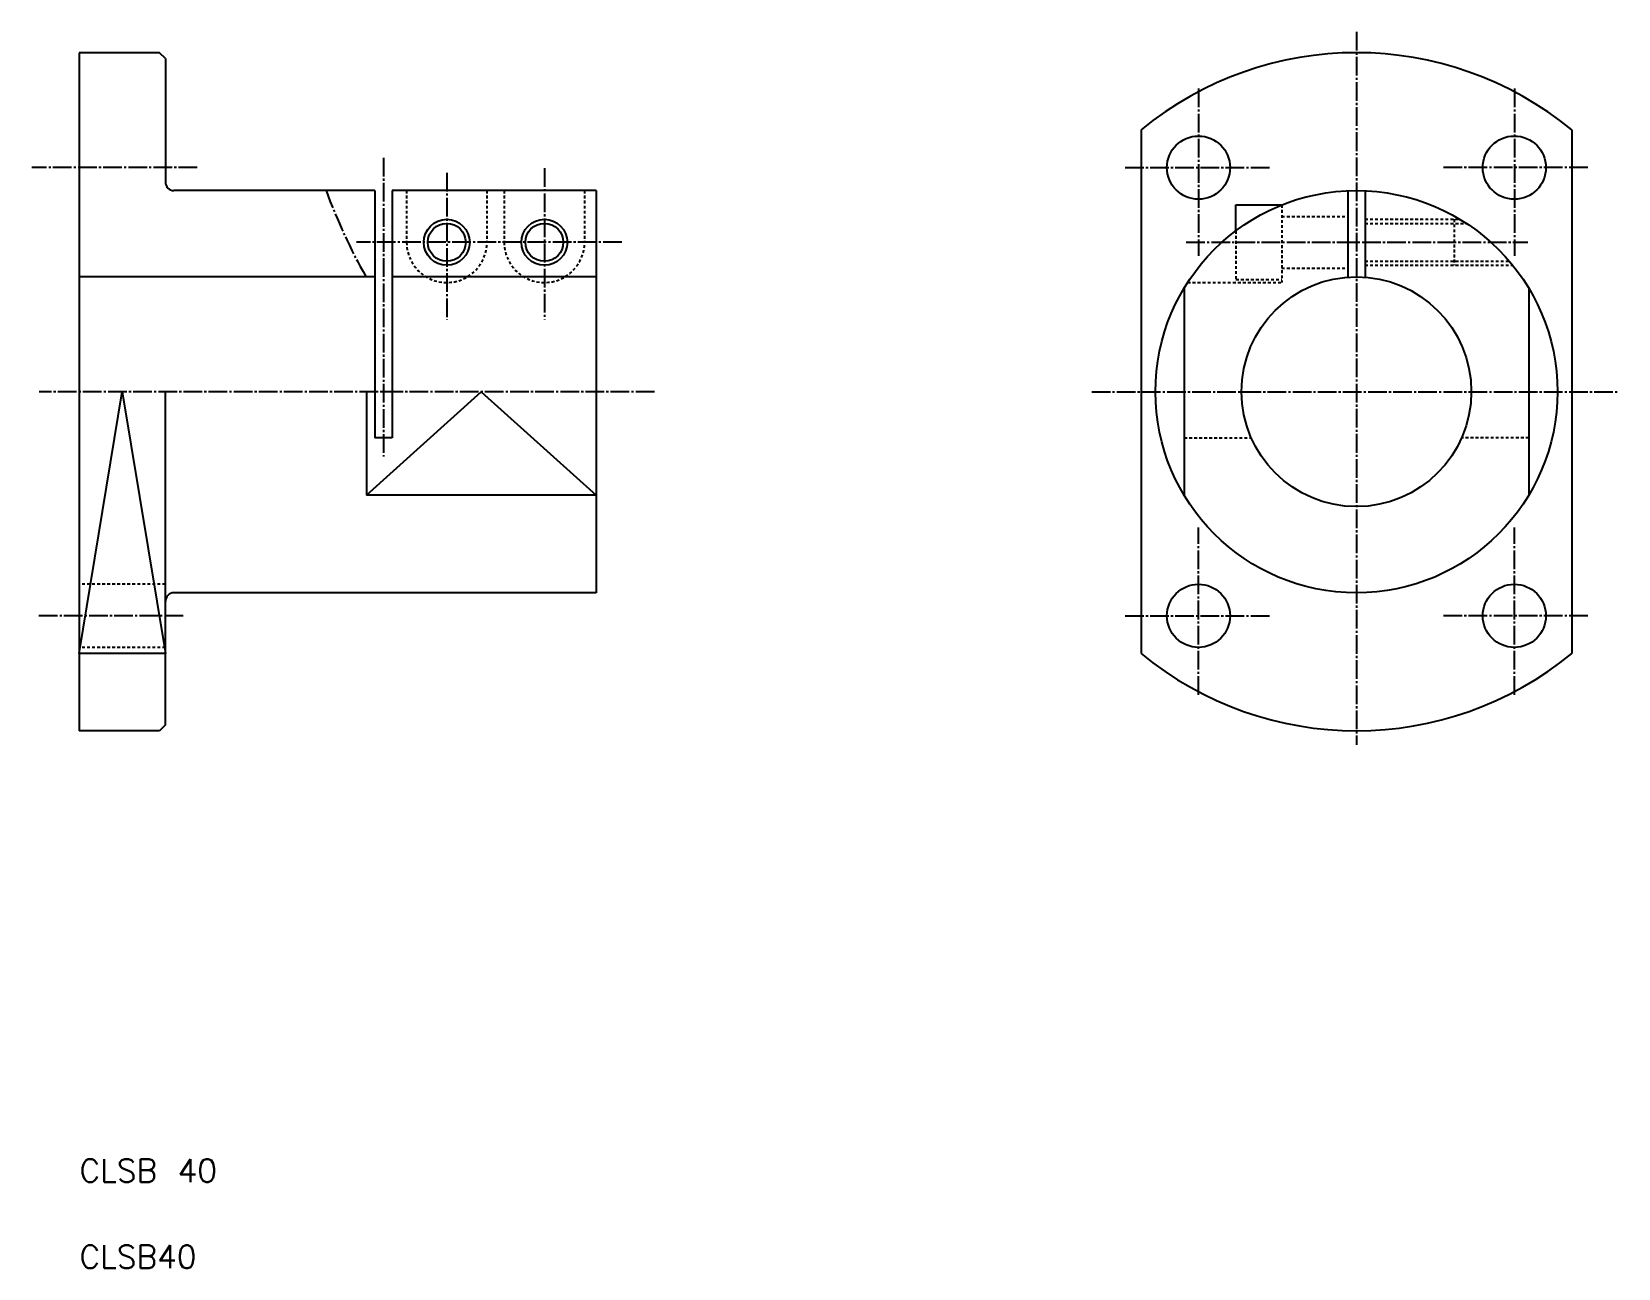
# Model space of a CAD drawing. Extents: x 1214 to 1491, y 70 to 285.
import ezdxf

# ---------------------------------------------------------------- set-up
doc = ezdxf.new("R2010")
doc.units = 0
doc.header["$LTSCALE"] = 0.25
doc.linetypes.add('CENTER', pattern=[17.5, 13, -1.5, 1.5, -1.5])
doc.linetypes.add('DASHED', pattern=[3.5, 2, -1.5])
doc.layers.get('0').update_dxf_attribs({"linetype": 'CONTINUOUS'})
doc.layers.add('CENTER', color=1, linetype='CENTER')
doc.styles.get("Standard").update_dxf_attribs({"font": 'txt.shx'})

msp = doc.modelspace()

# ---------------------------------------------------------------- linework, layer by layer
for p, q in [((1222.68, 281.59), (1222.68, 163.59)), ((1236.68, 281.59), (1222.68, 281.59)), ((1237.68, 280.59), (1236.68, 281.59)), ((1237.68, 280.59), (1237.68, 259.09)), ((1407.58, 268.14), (1407.58, 177.04)), ((1482.58, 268.14), (1482.58, 177.04)), ((1274.18, 257.59), (1239.18, 257.59)), ((1274.18, 257.59), (1274.18, 214.59)), ((1277.18, 257.59), (1277.18, 214.59)), ((1312.68, 257.59), (1277.18, 257.59)), ((1312.68, 257.59), (1312.68, 187.59)), ((1443.58, 257.56), (1443.58, 242.54)), ((1446.58, 257.56), (1446.58, 242.54)), ((1424.08, 255.09), (1432.08, 255.09)), ((1424.08, 250.59), (1424.08, 255.09)), ((1432.08, 255.09), (1432.08, 255.09)), ((1274.18, 242.59), (1222.68, 242.59)), ((1312.68, 242.59), (1277.18, 242.59)), ((1415.08, 240.62), (1415.08, 204.57)), ((1475.08, 240.62), (1475.08, 204.57)), ((1237.68, 164.59), (1237.68, 222.59)), ((1272.68, 222.59), (1272.68, 204.57)), ((1277.18, 214.59), (1274.18, 214.59)), ((1312.68, 204.57), (1272.68, 204.57)), ((1312.68, 187.59), (1239.18, 187.59)), ((1237.68, 177.04), (1222.68, 177.04)), ((1236.68, 163.59), (1222.68, 163.59)), ((1237.68, 164.59), (1236.68, 163.59))]:
    msp.add_line(p, q)
at = {"color": 3, "linetype": 'DASHED'}
for p, q in [((1279.68, 257.59), (1279.68, 248.59)), ((1293.68, 257.59), (1293.68, 248.59)), ((1296.68, 257.59), (1296.68, 248.59)), ((1310.68, 257.59), (1310.68, 248.59)), ((1432.08, 255.09), (1432.08, 241.59)), ((1432.08, 253.09), (1443.58, 253.09)), ((1446.58, 252.59), (1463.1, 252.59)), ((1446.58, 251.89), (1464.22, 251.89)), ((1462.08, 252.59), (1462.08, 244.59)), ((1424.08, 250.59), (1424.08, 242.09)), ((1432.08, 244.09), (1443.58, 244.09)), ((1446.58, 245.29), (1471.72, 245.29)), ((1446.58, 244.59), (1472.3, 244.59)), ((1415.68, 241.59), (1432.08, 241.59)), ((1424.08, 242.09), (1432.08, 242.09)), ((1415.08, 214.59), (1426.75, 214.59)), ((1475.08, 214.59), (1463.41, 214.59)), ((1237.68, 189.09), (1222.68, 189.09)), ((1237.68, 178.09), (1222.68, 178.09))]:
    msp.add_line(p, q, dxfattribs=at)
at = {"color": 3}
for p, q in [((1222.68, 177.04), (1230.18, 222.59)), ((1230.18, 222.59), (1237.68, 177.04)), ((1272.68, 204.57), (1292.68, 222.59)), ((1292.68, 222.59), (1312.68, 204.57))]:
    msp.add_line(p, q, dxfattribs=at)
for centre, radius in [((1417.58, 261.59), 5.5), ((1472.58, 261.59), 5.5), ((1445.08, 222.59), 35), ((1286.68, 248.59), 3.3), ((1303.68, 248.59), 3.3), ((1445.08, 222.59), 20), ((1417.58, 183.59), 5.5), ((1472.58, 183.59), 5.5)]:
    msp.add_circle(centre, radius)
for centre in [(1286.68, 248.59), (1303.68, 248.59)]:
    msp.add_circle(centre, 4, dxfattribs=at)
for centre, radius, start, end in [((1445.08, 222.59), 59, 50.536, 129.464), ((1239.18, 259.09), 1.5, 180, 270), ((1239.18, 186.09), 1.5, 90, 180), ((1445.08, 222.59), 59, 230.536, 309.464)]:
    msp.add_arc(centre, radius, start, end)
at = {"color": 3, "linetype": 'DASHED'}
for centre, end in [((1286.68, 248.59), 0), ((1303.68, 248.59), 360)]:
    msp.add_arc(centre, 7, 180, end, dxfattribs=at)
at = {"layer": 'CENTER', "color": 1, "linetype": 'CENTER'}
for p, q in [((1445.08, 285.23), (1445.08, 161.11)), ((1417.58, 275.34), (1417.58, 246.21)), ((1472.58, 275.34), (1472.58, 246.21)), ((1275.68, 263.31), (1275.68, 211.29)), ((1243.24, 261.59), (1214.41, 261.59)), ((1286.68, 260.71), (1286.68, 235.15)), ((1303.68, 261.48), (1303.68, 235.15)), ((1404.79, 261.59), (1429.92, 261.59)), ((1485.36, 261.59), (1460.23, 261.59)), ((1317.14, 248.59), (1270.96, 248.59)), ((1415.44, 248.59), (1474.94, 248.59)), ((1322.84, 222.59), (1215.71, 222.59)), ((1398.98, 222.59), (1490.67, 222.59)), ((1417.58, 169.85), (1417.58, 198.98)), ((1472.58, 169.85), (1472.58, 198.98)), ((1240.78, 183.59), (1215.47, 183.59)), ((1404.79, 183.59), (1429.92, 183.59)), ((1485.36, 183.59), (1460.23, 183.59))]:
    msp.add_line(p, q, dxfattribs=at)
msp.add_arc((1359.61, 291.9), 100, 200.0613, 209.5396, dxfattribs=at)

# ---------------------------------------------------------------- texts
for s, p in [('CLSB 40', (1222.72, 85.04)), ('CLSB40', (1222.72, 70.04))]:
    msp.add_text(s, height=4).set_placement(p)

doc.saveas('drawing.dxf')
